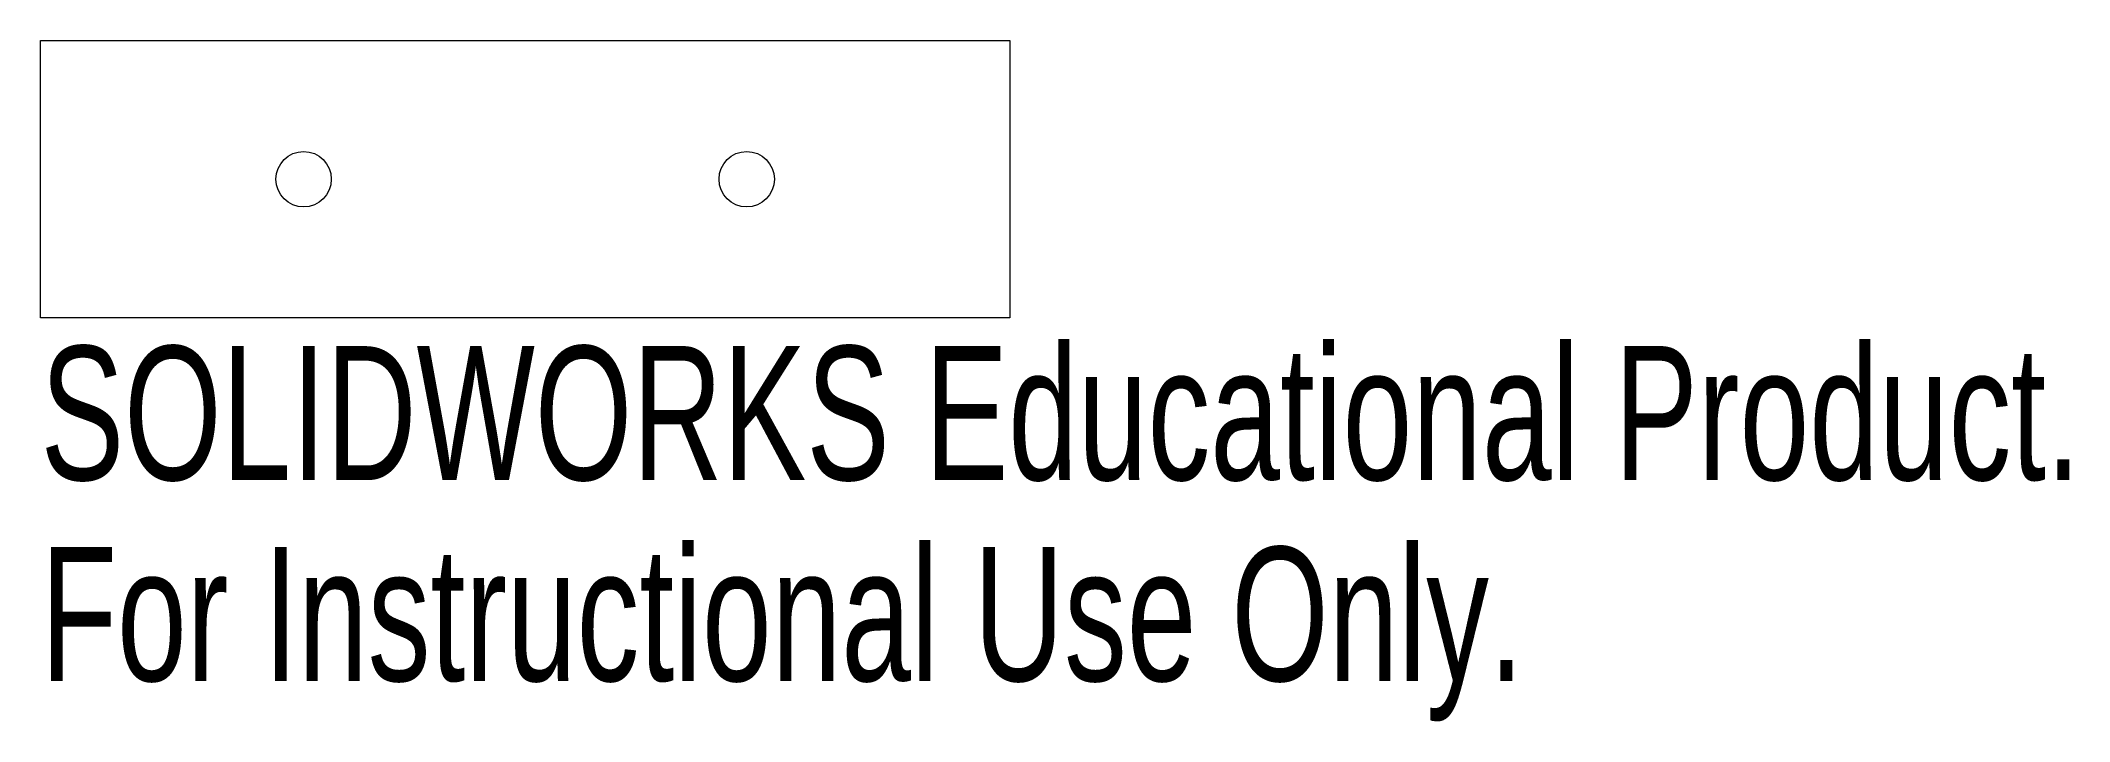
# Model space of a CAD drawing. Header units: millimetres. Extents: x -17.5 to 55.8, y -19.6 to 5.
import ezdxf

# ---------------------------------------------------------------- set-up
doc = ezdxf.new("R2010")
doc.units = ezdxf.units.MM
doc.styles.add('SLDTEXTSTYLE0', font='TXT', dxfattribs={"width": 0.7})

msp = doc.modelspace()

# ---------------------------------------------------------------- linework, layer by layer
at = {"color": 7, "linetype": 'Continuous', "lineweight": 15}
for p, q in [((-17.5, 5), (17.5, 5)), ((-17.5, -5), (-17.5, 5)), ((17.5, 5), (17.5, -5)), ((17.5, -5), (-17.5, -5))]:
    msp.add_line(p, q, dxfattribs=at)
for centre in [(-8, 0), (8, 0)]:
    msp.add_circle(centre, 1, dxfattribs=at)

# ---------------------------------------------------------------- texts
at = {"color": 7, "linetype": 'Continuous', "char_height": 4.83362, "attachment_point": 1, "style": 'SLDTEXTSTYLE0'}
for s, insert in [('SOLIDWORKS Educational Product.', (-17.5, -6.02)), ('For Instructional Use Only.', (-17.5, -13.27))]:
    msp.add_mtext(s, dxfattribs=dict(at, insert=insert))

doc.saveas('drawing.dxf')
